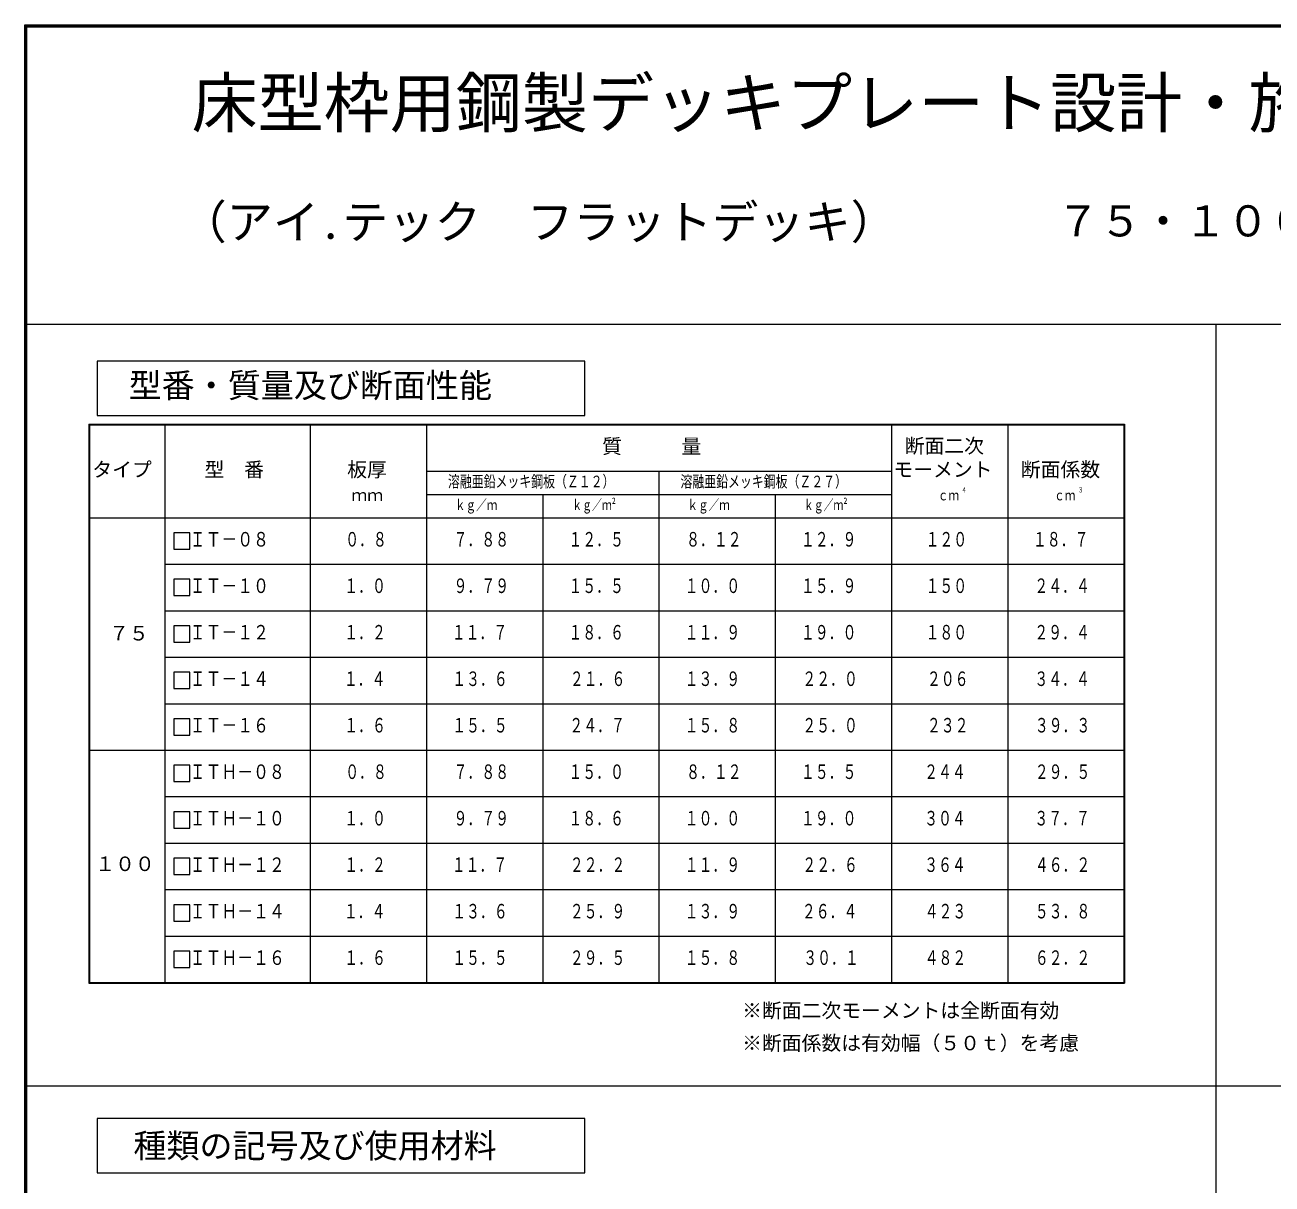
# Model space of a CAD drawing. Units: millimetres, scale not verified. Extents: x -282 to 282, y -197 to 197.
# Drawn here: x -282.5 to -150.3, y 74 to 196.9 of the extents above; entities that cross this region are included whole.
import ezdxf
from ezdxf.enums import TextEntityAlignment as Align

# ---------------------------------------------------------------- set-up
doc = ezdxf.new("R2010")
doc.units = ezdxf.units.MM
doc.header["$LTSCALE"] = 0.5
doc.layers.add('0-1_M2-1-0', color=7, linetype='Continuous', lineweight=18)
doc.styles.add('ＭＳ ゴシック', font='')
doc.styles.get('ＭＳ ゴシック').set_extended_font_data('MS Gothic')

msp = doc.modelspace()

# ---------------------------------------------------------------- linework, layer by layer
at = {"layer": '0-1_M2-1-0'}
for p, q in [((-282.494, 196.8955), (282.4621, 196.8955)), ((-282.424, -196.8357), (-282.424, 196.8255)), ((-282.424, 196.8255), (282.3921, 196.8255)), ((-282.354, -196.7657), (-282.354, 196.7555)), ((-282.354, 196.7555), (282.3221, 196.7555)), ((-282.284, -196.6957), (-282.284, 196.6855)), ((-282.284, 196.6855), (282.2521, 196.6855)), ((-282.284, 165.1855), (282.4621, 165.1855)), ((-156.2917, 165.1855), (-156.2917, 49.8884)), ((-275.7216, 154.5729), (-165.9616, 154.5729)), ((-275.7216, 154.5729), (-275.7216, 95.3169)), ((-275.6616, 154.5129), (-166.0216, 154.5129)), ((-275.6616, 154.5129), (-275.6616, 95.3769)), ((-267.6616, 154.5129), (-267.6616, 95.3769)), ((-252.2616, 154.5129), (-252.2616, 95.3769)), ((-239.9416, 154.5129), (-239.9416, 95.3769)), ((-190.6616, 154.5129), (-190.6616, 95.3769)), ((-178.3416, 154.5129), (-178.3416, 95.3769)), ((-166.0216, 154.5129), (-166.0216, 95.3769)), ((-165.9616, 154.5729), (-165.9616, 95.3169)), ((-239.9416, 149.5849), (-190.6616, 149.5849)), ((-215.3016, 149.5849), (-215.3016, 95.3769)), ((-239.9416, 147.1209), (-190.6616, 147.1209)), ((-227.6216, 147.1209), (-227.6216, 95.3769)), ((-202.9816, 147.1209), (-202.9816, 95.3769)), ((-275.6616, 144.6569), (-166.0216, 144.6569)), ((-267.6616, 139.7289), (-166.0216, 139.7289)), ((-267.6616, 134.8009), (-166.0216, 134.8009)), ((-267.6616, 129.8729), (-166.0216, 129.8729)), ((-267.6616, 124.9449), (-166.0216, 124.9449)), ((-275.6616, 120.0169), (-166.0216, 120.0169)), ((-267.6616, 120.0169), (-166.0216, 120.0169)), ((-267.6616, 115.0889), (-166.0216, 115.0889)), ((-267.6616, 110.1609), (-166.0216, 110.1609)), ((-267.6616, 105.2329), (-166.0216, 105.2329)), ((-267.6616, 100.3049), (-166.0216, 100.3049)), ((-275.7216, 95.3169), (-165.9616, 95.3169)), ((-275.6616, 95.3769), (-166.0216, 95.3769)), ((-282.284, 84.4235), (0.089, 84.4235))]:
    msp.add_line(p, q, dxfattribs=at)
msp.add_lwpolyline([(282.4621, 196.8955), (282.4621, -196.9057), (-282.494, -196.9057), (-282.494, 196.8955)], dxfattribs=at)
for points in [[(-274.8333, 155.5111), (-223.1531, 155.5111), (-223.1531, 161.2499), (-274.8333, 161.2499)], [(-266.7143, 141.3245), (-265.0338, 141.3245), (-265.0338, 143.0612), (-266.7143, 143.0612)], [(-266.7143, 136.3965), (-265.0338, 136.3965), (-265.0338, 138.1332), (-266.7143, 138.1332)], [(-266.7143, 131.4685), (-265.0338, 131.4685), (-265.0338, 133.2052), (-266.7143, 133.2052)], [(-266.7143, 126.5405), (-265.0338, 126.5405), (-265.0338, 128.2772), (-266.7143, 128.2772)], [(-266.7143, 121.6125), (-265.0338, 121.6125), (-265.0338, 123.3492), (-266.7143, 123.3492)], [(-266.7143, 116.6845), (-265.0338, 116.6845), (-265.0338, 118.4212), (-266.7143, 118.4212)], [(-266.7143, 111.7565), (-265.0338, 111.7565), (-265.0338, 113.4932), (-266.7143, 113.4932)], [(-266.7143, 106.8285), (-265.0338, 106.8285), (-265.0338, 108.5652), (-266.7143, 108.5652)], [(-266.7143, 101.9005), (-265.0338, 101.9005), (-265.0338, 103.6372), (-266.7143, 103.6372)], [(-266.7143, 96.9725), (-265.0338, 96.9725), (-265.0338, 98.7092), (-266.7143, 98.7092)], [(-274.8333, 75.2211), (-223.1531, 75.2211), (-223.1531, 80.96), (-274.8333, 80.96)]]:
    msp.add_lwpolyline(points, close=True, dxfattribs=at)

# ---------------------------------------------------------------- texts
at = {"layer": '0-1_M2-1-0', "style": 'ＭＳ ゴシック'}
for s, height, p in [('床型枠用鋼製デッキプレート設計・施工標準', 5.132, (-264.8302, 184.5277)), ('（アイ.テック\u3000フラットデッキ）', 3.592, (-266.0133, 173.1476)), ('７５・１００', 3.299, (-173.1266, 173.4866)), ('型番・質量及び断面性能', 2.566, (-271.5019, 156.6301)), ('質\u3000\u3000\u3000量', 1.54, (-221.3216, 150.9989)), ('断面二次', 1.54, (-189.2616, 151.0439)), ('タイプ', 1.54, (-275.3566, 148.5349)), ('型\u3000番', 1.54, (-263.4616, 148.5349)), ('板厚', 1.54, (-248.3416, 148.5349)), ('断面係数', 1.54, (-176.9416, 148.5349)), ('モーメント', 1.54, (-190.4516, 148.5349)), ('ｍｍ', 1.232, (-247.8936, 146.0758)), ('７５', 1.54, (-273.5722, 131.1827)), ('１００', 1.54, (-275.0422, 106.7404)), ('※断面二次モーメントは全断面有効', 1.54, (-206.4851, 91.1929)), ('※断面係数は有効幅（５０ｔ）を考慮', 1.54, (-206.4851, 87.7416)), ('種類の記号及び使用材料', 2.566, (-271.0019, 76.0298))]:
    msp.add_text(s, height=height, dxfattribs=at).set_placement(p, align=Align.BOTTOM_LEFT)
for s, height, width, p in [('溶融亜鉛メッキ鋼板（Ｚ１２）', 1.232, 0.75, (-237.6596, 147.5129)), ('溶融亜鉛メッキ鋼板（Ｚ２７）', 1.232, 0.75, (-213.0196, 147.5129)), ('ｋｇ／ｍ', 1.1, 0.75, (-236.9248, 145.1389)), ('ｋｇ／ｍ²', 1.1, 0.7, (-224.4991, 145.1389)), ('ｋｇ／ｍ', 1.1, 0.75, (-212.2848, 145.1389)), ('ｋｇ／ｍ²', 1.1, 0.7, (-199.9528, 145.1389)), ('ｃｍ', 1.1, 0.75, (-185.7391, 146.1658)), ('４', 0.5499, 0.75, (-183.2391, 147.1658)), ('ｃｍ', 1.1, 0.75, (-173.4191, 146.1658)), ('３', 0.5499, 0.75, (-170.9003, 147.1658)), ('ＩＴ－０８', 1.54, 0.8, (-265.0338, 141.1429)), ('０．８', 1.54, 0.7, (-248.5516, 141.1429)), ('７．８８', 1.54, 0.7, (-237.0646, 141.1413)), ('１２．５', 1.54, 0.7, (-224.8916, 141.1413)), ('８．１２', 1.54, 0.7, (-212.4246, 141.1413)), ('１２．９', 1.54, 0.7, (-200.2516, 141.1413)), ('１２０', 1.54, 0.7, (-187.0496, 141.1429)), ('１８．７', 1.54, 0.7, (-175.6606, 141.1429)), ('ＩＴ－１０', 1.54, 0.8, (-265.0338, 136.2149)), ('１．０', 1.54, 0.7, (-248.6496, 136.2149)), ('９．７９', 1.54, 0.7, (-237.0646, 136.2133)), ('１５．５', 1.54, 0.7, (-224.8916, 136.2133)), ('１０．０', 1.54, 0.7, (-212.5716, 136.2133)), ('１５．９', 1.54, 0.7, (-200.2516, 136.2133)), ('１５０', 1.54, 0.7, (-187.0496, 136.2149)), ('２４．４', 1.54, 0.7, (-175.5136, 136.2149)), ('ＩＴ－１２', 1.54, 0.8, (-265.0338, 131.2869)), ('１．２', 1.54, 0.7, (-248.6496, 131.2869)), ('１１．７', 1.54, 0.7, (-237.2606, 131.2853)), ('１８．６', 1.54, 0.7, (-224.8916, 131.2853)), ('１１．９', 1.54, 0.7, (-212.5716, 131.2853)), ('１９．０', 1.54, 0.7, (-200.2516, 131.2853)), ('１８０', 1.54, 0.7, (-187.0496, 131.2869)), ('２９．４', 1.54, 0.7, (-175.5136, 131.2869)), ('ＩＴ－１４', 1.54, 0.8, (-265.0338, 126.3589)), ('１．４', 1.54, 0.7, (-248.6986, 126.3589)), ('１３．６', 1.54, 0.7, (-237.2116, 126.3573)), ('２１．６', 1.54, 0.7, (-224.7446, 126.3573)), ('１３．９', 1.54, 0.7, (-212.5716, 126.3573)), ('２２．０', 1.54, 0.7, (-200.1046, 126.3573)), ('２０６', 1.54, 0.7, (-186.9026, 126.3589)), ('３４．４', 1.54, 0.7, (-175.5136, 126.3589)), ('ＩＴ－１６', 1.54, 0.8, (-265.0338, 121.4309)), ('１．６', 1.54, 0.7, (-248.6496, 121.4309)), ('１５．５', 1.54, 0.7, (-237.2116, 121.4293)), ('２４．７', 1.54, 0.7, (-224.7936, 121.4293)), ('１５．８', 1.54, 0.7, (-212.5716, 121.4293)), ('２５．０', 1.54, 0.7, (-200.1046, 121.4293)), ('２３２', 1.54, 0.7, (-186.9026, 121.4309)), ('３９．３', 1.54, 0.7, (-175.4646, 121.4309)), ('ＩＴＨ－０８', 1.54, 0.8, (-265.0338, 116.5029)), ('０．８', 1.54, 0.7, (-248.5516, 116.5029)), ('７．８８', 1.54, 0.7, (-237.0646, 116.5013)), ('１５．０', 1.54, 0.7, (-224.8916, 116.5013)), ('８．１２', 1.54, 0.7, (-212.4246, 116.5013)), ('１５．５', 1.54, 0.7, (-200.2516, 116.5013)), ('２４４', 1.54, 0.7, (-187.1922, 116.5029)), ('２９．５', 1.54, 0.7, (-175.4646, 116.5029)), ('ＩＴＨ－１０', 1.54, 0.8, (-265.0338, 111.5749)), ('１．０', 1.54, 0.7, (-248.6496, 111.5749)), ('９．７９', 1.54, 0.7, (-237.0646, 111.5733)), ('１８．６', 1.54, 0.7, (-224.8916, 111.5733)), ('１０．０', 1.54, 0.7, (-212.5716, 111.5733)), ('１９．０', 1.54, 0.7, (-200.2516, 111.5733)), ('３０４', 1.54, 0.7, (-187.1922, 111.5749)), ('３７．７', 1.54, 0.7, (-175.5136, 111.5749)), ('ＩＴＨ－１２', 1.54, 0.8, (-265.0338, 106.6469)), ('１．２', 1.54, 0.7, (-248.6496, 106.6469)), ('１１．７', 1.54, 0.7, (-237.2606, 106.6453)), ('２２．２', 1.54, 0.7, (-224.7446, 106.6453)), ('１１．９', 1.54, 0.7, (-212.5716, 106.6453)), ('２２．６', 1.54, 0.7, (-200.1046, 106.6453)), ('３６４', 1.54, 0.7, (-187.1922, 106.6469)), ('４６．２', 1.54, 0.7, (-175.4646, 106.6469)), ('ＩＴＨ－１４', 1.54, 0.8, (-265.0338, 101.7189)), ('１．４', 1.54, 0.7, (-248.6986, 101.7189)), ('１３．６', 1.54, 0.7, (-237.2116, 101.7173)), ('２５．９', 1.54, 0.7, (-224.7446, 101.7173)), ('１３．９', 1.54, 0.7, (-212.5716, 101.7173)), ('２６．４', 1.54, 0.7, (-200.1536, 101.7173)), ('４２３', 1.54, 0.7, (-187.1432, 101.7189)), ('５３．８', 1.54, 0.7, (-175.4646, 101.7189)), ('ＩＴＨ－１６', 1.54, 0.8, (-265.0338, 96.7909)), ('１．６', 1.54, 0.7, (-248.6496, 96.7909)), ('１５．５', 1.54, 0.7, (-237.2116, 96.7893)), ('２９．５', 1.54, 0.7, (-224.7446, 96.7893)), ('１５．８', 1.54, 0.7, (-212.5716, 96.7893)), ('３０．１', 1.54, 0.7, (-200.0066, 96.7893)), ('４８２', 1.54, 0.7, (-187.1432, 96.7909)), ('６２．２', 1.54, 0.7, (-175.4646, 96.7909))]:
    msp.add_text(s, height=height, dxfattribs=dict(at, width=width)).set_placement(p, align=Align.BOTTOM_LEFT)

doc.saveas('drawing.dxf')
